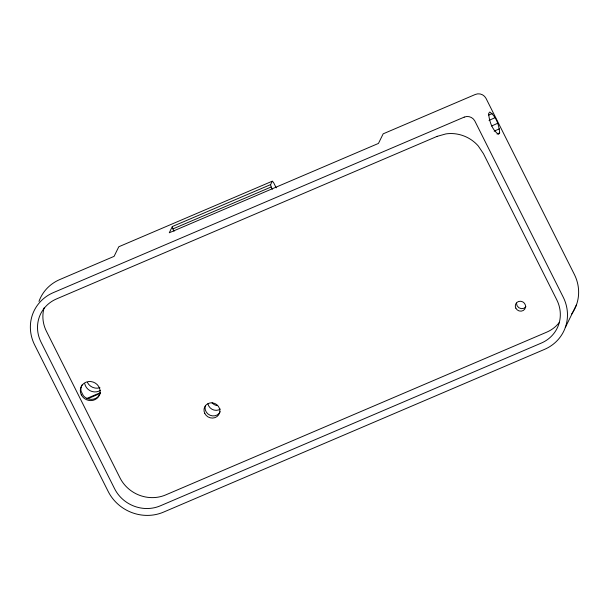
<?xml version="1.0" encoding="UTF-8"?>
<svg xmlns="http://www.w3.org/2000/svg" width="609" height="609" viewBox="0 0 609 609"><rect width="100%" height="100%" fill="white"/><g stroke="black" fill="none" stroke-linecap="round" stroke-linejoin="round"><path stroke-width="0.91" d="M276.227 187.876L273.456 182.335L272.276 181.2L270.594 184.611L172.317 226.548L169.279 232.775L378.455 143.427L383.175 133.828L475.393 94.433A8.039 7.544 26.2 0 1 486.035 98.407L574.363 274.438A41.785 39.242 26.2 0 1 571.691 313.932M565.297 327.528L576.457 304.858M499.662 132.884L498.482 134.323C492.042 129.786 489.202 121.069 488.631 113.457L489.811 112.01C496.259 116.547 499.098 125.264 499.662 132.884L497.051 134.018M491.63 126.002L497.675 123.277M489.012 120.399L495.033 117.682M494.165 131.156L499.365 128.842M488.677 115.101L492.156 113.563M272.276 181.2L118.793 246.759L114.089 256.359L59.796 279.554A41.785 39.242 26.2 0 0 38.968 301.417M174.052 231.245L172.887 228.923L271.172 186.986L270.594 184.611M86.341 398.644L100.287 392.683M87.627 398.826L99.83 393.612M271.172 186.986L272.33 189.3M172.317 226.548L172.887 228.923M100.241 393.338A10.048 9.432 26.2 0 1 83.38 395.766L81.104 391.229A10.048 9.432 26.2 0 1 82.131 384.827M220.26 411.707A8.039 7.544 26.2 0 1 210.113 415.269A8.039 7.544 26.2 0 1 205.461 405.48M525.963 306.685A5.222 4.902 26.2 0 1 516.516 303.16M99.945 387.727A10.048 9.432 26.2 0 1 87.437 382.467M100.386 390.354A10.048 9.432 26.2 0 1 84.773 383.784M217.512 405.64A8.024 7.536 26.2 0 1 212.061 402.8M220.435 409.073A8.024 7.536 26.2 0 1 207.951 403.82M44.099 307.888A34.553 32.452 26.2 0 0 46.413 331.258L119.965 477.829A34.553 32.452 26.2 0 0 165.717 494.911L546.676 332.179A34.553 32.452 26.2 0 0 559.397 322.351M464.233 117.111L53.371 292.609A41.785 39.242 26.2 0 0 34.637 344.9L108.189 491.471A41.785 39.242 26.2 0 0 163.517 512.123L544.476 349.399A41.785 39.242 26.2 0 0 563.203 297.108L474.875 121.077A8.039 7.544 26.2 0 0 464.233 117.111M437.072 136.378L56.538 298.92A34.553 32.452 26.2 0 0 41.047 342.159L114.599 488.73A34.553 32.452 26.2 0 0 160.35 505.813L541.31 343.08A34.553 32.452 26.2 0 0 556.793 299.849L483.455 153.689L478.24 145.947A34.492 32.391 26.2 0 0 445.948 133.896L437.072 136.378M204.807 413.488A8.039 7.544 26.2 0 0 218.532 414.995A8.039 7.544 26.2 0 0 212.434 402.853A8.039 7.544 26.2 0 0 204.807 413.488M81.332 394.86A10.048 9.432 26.2 0 0 98.491 396.748A10.048 9.432 26.2 0 0 90.878 381.561A10.048 9.432 26.2 0 0 81.332 394.86M515.823 308.177A5.222 4.902 26.2 0 0 524.745 309.159A5.222 4.902 26.2 0 0 520.786 301.265A5.222 4.902 26.2 0 0 515.823 308.177"/></g></svg>
